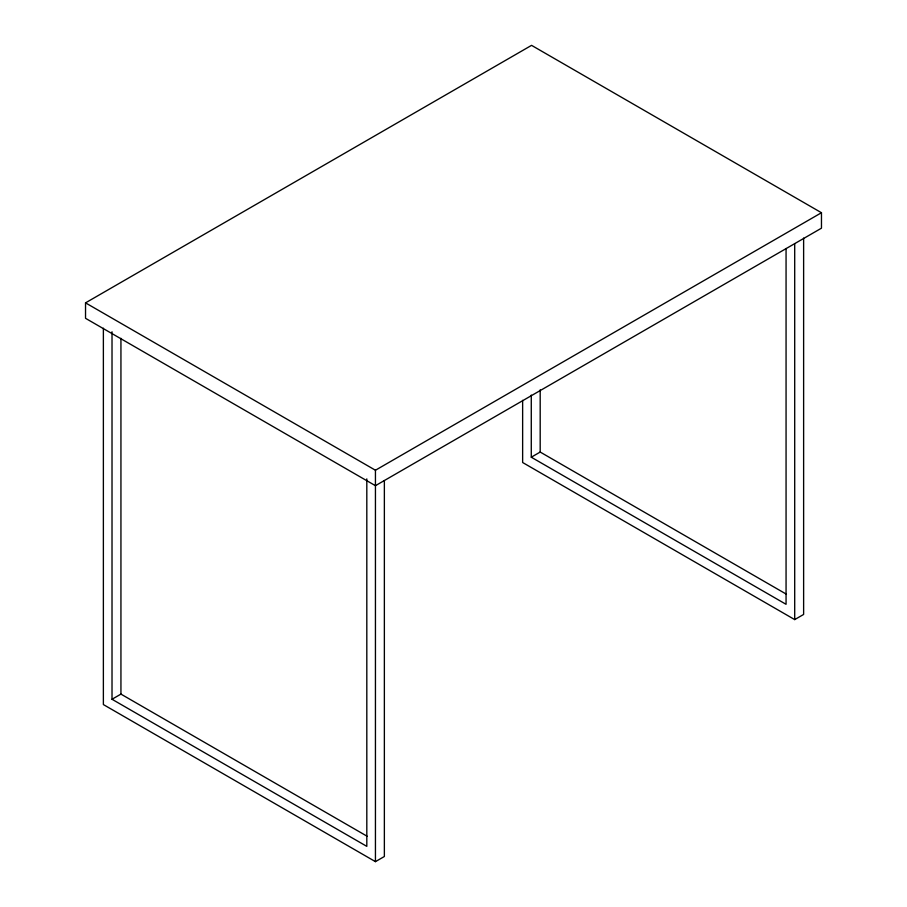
<?xml version="1.0" encoding="UTF-8"?>
<svg xmlns="http://www.w3.org/2000/svg" width="907" height="907" viewBox="0 0 907 907"><rect width="100%" height="100%" fill="white"/><g stroke="black" fill="none" stroke-linecap="round" stroke-linejoin="round"><path stroke-width="1.36" d="M85.53 302.859L531.559 45.35L821.47 212.726L821.47 228.179L375.441 485.687L85.53 318.312L85.53 302.859L375.441 470.234L821.47 212.726M112.014 331.769L112.014 699.263L120.937 694.104L367.154 836.265M531.275 395.078L531.275 457.207L540.187 452.049L786.414 594.21M103.375 328.209L103.375 704.569L375.441 861.65L384.364 856.503L384.364 480.54M522.636 400.327L522.636 462.513L794.702 619.594L803.625 614.447L803.625 238.088M531.275 457.207L786.063 604.311L786.063 248.529M112.014 699.263L366.813 846.367L366.813 478.885M794.702 243.632L794.702 619.594M540.187 389.863L540.187 452.049M375.441 470.234L375.441 861.65M120.937 338.322L120.937 694.104"/></g></svg>
